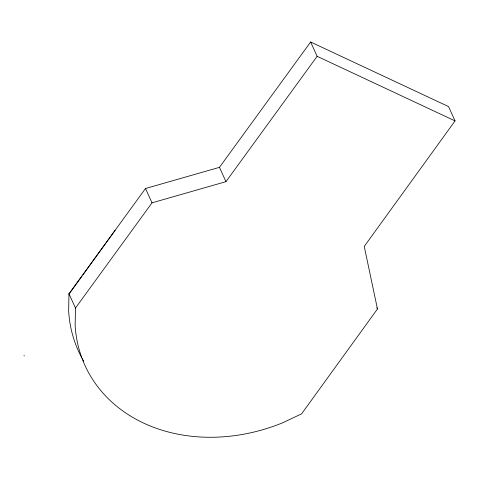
<?xml version="1.0" encoding="UTF-8"?>
<svg xmlns="http://www.w3.org/2000/svg" width="479" height="479" viewBox="0 0 479 479"><rect width="100%" height="100%" fill="white"/><g stroke="black" fill="none" stroke-linecap="round" stroke-linejoin="round"><path stroke-width="0.72" d="M68.976 293.735L75.472 308.051L75.131 325.157A164.052 134.216 -24.4 0 0 282.915 422.694L301.59 413.85L377.458 308.979L364.244 246.422L455.05 120.906L448.554 106.589L310.631 41.996L219.466 167.339L145.508 188.516L68.976 293.735L68.641 310.841A164.052 134.216 -24.4 0 0 81.55 357.328M68.97 294.202L82.029 276.114M82.903 274.91L115.116 230.297M75.472 308.051L152.005 202.833L225.956 181.661L317.128 56.312L310.631 41.996M317.128 56.312L455.05 120.906M23.95 355.646L24.435 355.873M376.871 307.68L377.458 308.979M219.466 167.339L225.956 181.661M145.508 188.516L152.005 202.833M83.693 361.16A164.052 134.216 -24.4 0 1 82.244 358.615"/></g></svg>
